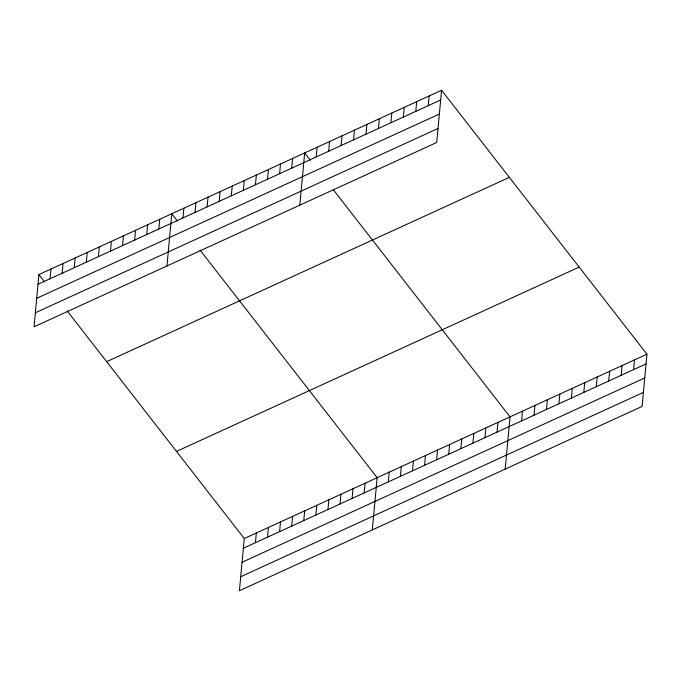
<?xml version="1.0" encoding="UTF-8"?>
<svg xmlns="http://www.w3.org/2000/svg" width="681" height="681" viewBox="0 0 681 681"><rect width="100%" height="100%" fill="white"/><g stroke="black" fill="none" stroke-linecap="round" stroke-linejoin="round"><path stroke-width="1.02" d="M38.894 274.571L34.05 326.803L436.734 142.491L441.577 90.267L38.894 274.571L44.546 281.832M50.071 278.759L50.973 269.046M62.158 273.234L63.052 263.513M74.238 267.701L75.14 257.988M86.317 262.176L87.219 252.455M98.396 256.643L99.298 246.931M110.475 251.119L111.378 241.397M122.554 245.586L123.457 235.873M134.642 240.061L135.536 230.34M146.721 234.528L147.624 224.807M158.801 228.995L159.703 219.282M166.939 265.982L171.782 213.749L177.426 221.01M182.959 217.937L183.861 208.224M195.038 212.412L195.941 202.691M207.118 206.879L208.02 197.167M219.205 201.355L220.108 191.633M231.285 195.822L232.187 186.1M243.364 190.297L244.266 180.576M255.443 184.764L256.345 175.043M267.522 179.231L268.425 169.518M67.13 310.868L244.266 538.509L239.423 590.733L642.106 406.429L646.95 354.197L441.577 90.267M279.602 173.706L280.504 163.985M255.443 542.697L256.345 532.985M291.689 168.173L292.583 158.46M267.522 537.173L268.425 527.452M299.819 205.16L304.671 152.927L310.315 160.188M279.602 531.64L280.504 521.918M316.214 156.953L317.116 147.232M291.689 526.107L292.583 516.394M328.659 151.25L329.561 141.537M303.769 520.582L304.671 510.861M341.104 145.555L342.007 135.834M315.848 515.049L316.75 505.336M353.55 139.86L354.452 130.139M327.927 509.524L328.829 499.803M365.995 134.166L366.897 124.444M340.006 503.991L340.909 494.278M378.449 128.462L379.351 118.749M352.086 498.466L352.988 488.745M390.894 122.767L391.796 113.046M364.165 492.933L365.067 483.221M403.339 117.072L404.242 107.351M372.303 529.912L377.155 477.687L200.018 250.046M415.785 111.378L416.687 101.656M388.332 481.876L389.234 472.154M428.23 105.674L429.132 95.961M400.411 476.342L401.313 466.63M412.49 470.818L413.393 461.097M424.569 465.285L425.472 455.572M436.649 459.76L437.551 450.039M448.736 454.227L449.63 444.514M460.816 448.702L461.718 438.981M472.895 443.169L473.797 433.456M484.974 437.645L485.876 427.923M497.053 432.112L497.956 422.39M505.191 469.09L510.035 416.866L333.537 190.025M521.578 420.884L522.48 411.171M534.032 415.189L534.934 405.467M546.477 409.494L547.379 399.773M558.922 403.799L559.825 394.078M571.368 398.096L572.27 388.383M583.813 392.401L584.715 382.679M596.258 386.706L597.16 376.985M608.712 381.011L609.614 371.29M621.157 375.308L622.059 365.595M633.602 369.613L634.505 359.891M37.991 284.292L440.675 99.979M36.689 298.321L439.381 114.008M35.352 312.775L438.036 128.462M106.67 361.671L509.354 177.358M176.49 451.409L579.182 267.097M244.266 538.509L646.95 354.197M243.364 548.231L646.048 363.918M242.061 562.259L644.745 377.946M240.725 576.713L643.409 392.401"/></g></svg>
